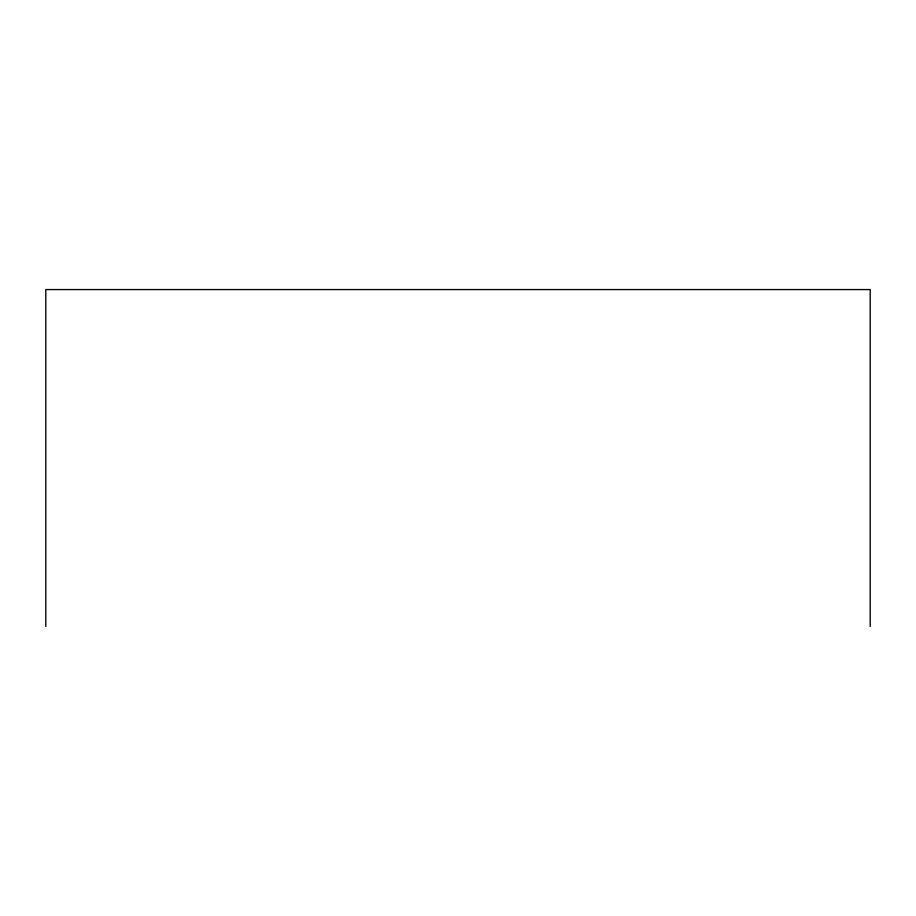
<?xml version="1.0" encoding="UTF-8"?>
<svg xmlns="http://www.w3.org/2000/svg" width="916" height="916" viewBox="0 0 916 916"><rect width="100%" height="100%" fill="white"/><g stroke="black" fill="none" stroke-linecap="round" stroke-linejoin="round"><path stroke-width="1.37" d="M870.2 626.43L870.2 289.571L45.8 289.571L45.8 626.43"/></g></svg>
